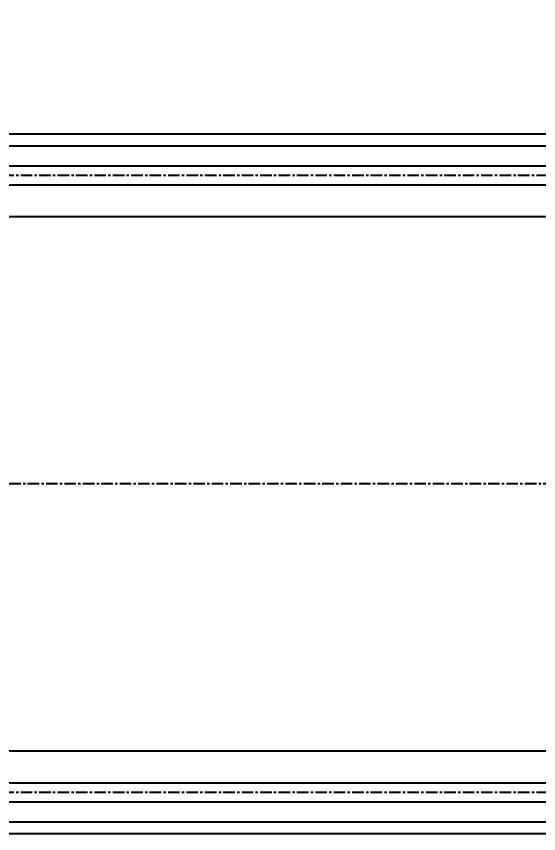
# Model space of a CAD drawing. Header units: inches. Extents: x 0 to 77285, y -118 to 40065.
# Drawn here: x 20422.3 to 20705.9, y 22990.6 to 23434.3 of the extents above; entities that cross this region are included whole.
import ezdxf

# ---------------------------------------------------------------- set-up
doc = ezdxf.new("R2010")
doc.units = ezdxf.units.IN
doc.header["$LTSCALE"] = 5
doc.header["$MEASUREMENT"] = 0
doc.linetypes.add('CENTER', pattern=[2, 1.25, -0.25, 0.25, -0.25])
for name, color, linetype in [('11', 1, 'CENTER'), ('B', 123, 'Continuous'), ('G', 231, 'Continuous')]:
    doc.layers.add(name, color=color, linetype=linetype)
doc.styles.add('SCI', font='')
doc.styles.get('SCI').set_extended_font_data('Gulim')
doc.dimstyles.new('SCH', dxfattribs={"dimtxt": 2.5, "dimasz": 2, "dimexe": 1.25, "dimexo": 0.625, "dimtad": 1, "dimdec": 8, "dimtxsty": 'SCI', "dimcen": 2.5, "dimclrd": 4, "dimclre": 4, "dimclrt": 7, "dimadec": 8, "dimazin": 2, "dimtfac": 1, "dimtdec": 8, "dimtmove": 0, "dimatfit": 3, "dimfxl": 1, "dimarcsym": 0})

# ---------------------------------------------------------------- blocks, each defined once
blk = doc.blocks.new('A$C02c58088')
for p, q in [((-190, 282), (-190, 8342)), ((-145, 282), (-145, 8342)), ((145, 282), (145, 8342)), ((190, 282), (190, 8342))]:
    blk.add_line(p, q)
at = {"layer": '11'}
for p, q in [((-167.5, 282), (-167.5, 8342)), ((0, 8342), (0, 282)), ((167.5, 282), (167.5, 8342))]:
    blk.add_line(p, q, dxfattribs=at)
at = {"layer": 'B'}
for p, q in [((-172.65, 282), (-172.65, 8342)), ((-162.35, 282), (-162.35, 8342)), ((162.35, 282), (162.35, 8342)), ((172.65, 282), (172.65, 8342))]:
    blk.add_line(p, q, dxfattribs=at)
at = {"layer": 'G'}
for p, q in [((-183.5, 282), (-183.5, 8342)), ((183.5, 282), (183.5, 8342))]:
    blk.add_line(p, q, dxfattribs=at)
blk = doc.blocks.new('*D367')
at = {"color": 4, "lineweight": -2, "transparency": 16777216}
for p, q in [((12554.65, 23925.55), (12554.65, 29140.68)), ((21064.65, 23433.05), (21064.65, 29140.68)), ((12714.65, 29040.68), (20904.65, 29040.68))]:
    blk.add_line(p, q, dxfattribs=at)
at = {"color": 4, "transparency": 16777216}
for points in [[(12714.65, 29067.34), (12714.65, 29014.01), (12554.65, 29040.68)], [(20904.65, 29067.34), (20904.65, 29014.01), (21064.65, 29040.68)]]:
    blk.add_solid(points, dxfattribs=at)
at = {"layer": 'Defpoints', "color": 0, "transparency": 16777216}
for p in [(21064.65, 29040.68), (12554.65, 23875.55), (21064.65, 23383.05)]:
    blk.add_point(p, dxfattribs=at)
at = {"color": 7, "transparency": 16777216, "insert": (16809.65, 29193.47), "char_height": 200, "attachment_point": 5, "style": 'SCI'}
blk.add_mtext('8510', dxfattribs=at)
blk = doc.blocks.new('*D374')
at = {"color": 4, "lineweight": -2, "transparency": 16777216}
for p, q in [((12554.65, 23925.55), (12554.65, 30215.88)), ((37924.65, 23433.05), (37924.65, 30215.88)), ((12714.65, 30115.88), (37764.65, 30115.88))]:
    blk.add_line(p, q, dxfattribs=at)
at = {"color": 4, "transparency": 16777216}
for points in [[(12714.65, 30142.54), (12714.65, 30089.21), (12554.65, 30115.88)], [(37764.65, 30142.54), (37764.65, 30089.21), (37924.65, 30115.88)]]:
    blk.add_solid(points, dxfattribs=at)
at = {"layer": 'Defpoints', "color": 0, "transparency": 16777216}
for p in [(37924.65, 30115.88), (12554.65, 23875.55), (37924.65, 23383.05)]:
    blk.add_point(p, dxfattribs=at)
at = {"color": 7, "transparency": 16777216, "insert": (25239.65, 30268.54), "char_height": 200, "attachment_point": 5, "style": 'SCI'}
blk.add_mtext('25370', dxfattribs=at)

msp = doc.modelspace()

# ---------------------------------------------------------------- block references
at = {"rotation": 270}
msp.add_blockref('A$C02c58088', (12552.6497809, 23180.55047629), dxfattribs=at)

# ---------------------------------------------------------------- dimensions: what is measured, and where the dimension line sits
for base, p2, picture, middle in [((37924.649780898, 30115.8761734788), (37924.649780898, 23383.0504762948), '*D374', (25239.649780898, 30268.5392893244)), ((21064.649780898, 29040.6754827387), (21064.649780898, 23383.0504762948), '*D367', (16809.649780898, 29193.4717543765))]:
    dim = msp.add_linear_dim(base=base, p1=(12554.649780898, 23875.5504762968), p2=p2, dimstyle='SCH', override={"dimscale": 80})
    dim.commit()
    dim.dimension.update_dxf_attribs({"geometry": picture, "text_midpoint": middle})

doc.saveas('drawing.dxf')
